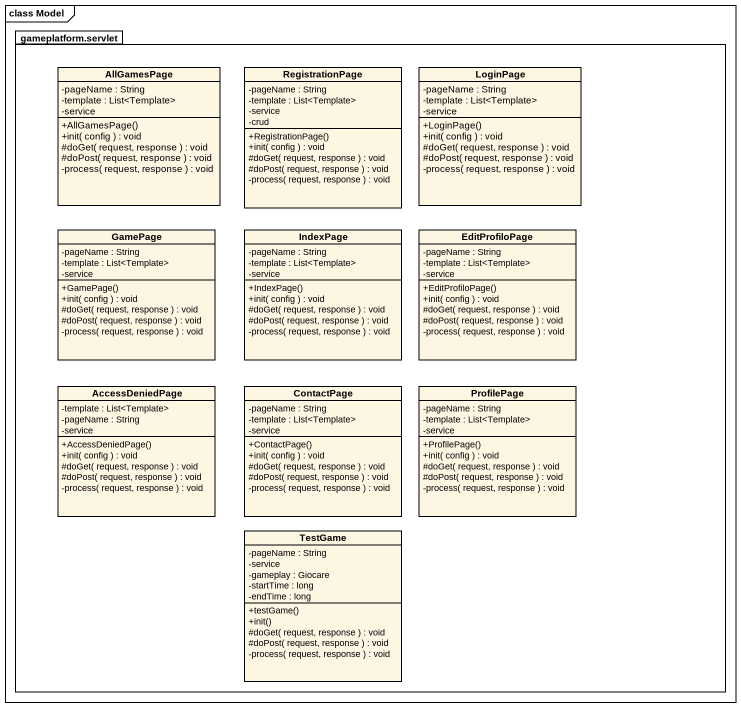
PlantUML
@startuml
mainframe class Model
hide circle
hide empty members
skinparam classAttributeIconSize 0
package "gameplatform.servlet" as gameplatform_servlet {
  class AllGamesPage {
    -pageName : String
    -template : List<Template>
    -service
    +AllGamesPage()
    +init( config ) : void
    #doGet( request, response ) : void
    #doPost( request, response ) : void
    -process( request, response ) : void
  }
  class RegistrationPage {
    -pageName : String
    -template : List<Template>
    -service
    -crud
    +RegistrationPage()
    +init( config ) : void
    #doGet( request, response ) : void
    #doPost( request, response ) : void
    -process( request, response ) : void
  }
  class LoginPage {
    -pageName : String
    -template : List<Template>
    -service
    +LoginPage()
    +init( config ) : void
    #doGet( request, response ) : void
    #doPost( request, response ) : void
    -process( request, response ) : void
  }
  class GamePage {
    -pageName : String
    -template : List<Template>
    -service
    +GamePage()
    +init( config ) : void
    #doGet( request, response ) : void
    #doPost( request, response ) : void
    -process( request, response ) : void
  }
  class IndexPage {
    -pageName : String
    -template : List<Template>
    -service
    +IndexPage()
    +init( config ) : void
    #doGet( request, response ) : void
    #doPost( request, response ) : void
    -process( request, response ) : void
  }
  class EditProfiloPage {
    -pageName : String
    -template : List<Template>
    -service
    +EditProfiloPage()
    +init( config ) : void
    #doGet( request, response ) : void
    #doPost( request, response ) : void
    -process( request, response ) : void
  }
  class AccessDeniedPage {
    -template : List<Template>
    -pageName : String
    -service
    +AccessDeniedPage()
    +init( config ) : void
    #doGet( request, response ) : void
    #doPost( request, response ) : void
    -process( request, response ) : void
  }
  class ContactPage {
    -pageName : String
    -template : List<Template>
    -service
    +ContactPage()
    +init( config ) : void
    #doGet( request, response ) : void
    #doPost( request, response ) : void
    -process( request, response ) : void
  }
  class ProfilePage {
    -pageName : String
    -template : List<Template>
    -service
    +ProfilePage()
    +init( config ) : void
    #doGet( request, response ) : void
    #doPost( request, response ) : void
    -process( request, response ) : void
  }
  class TestGame {
    -pageName : String
    -service
    -gameplay : Giocare
    -startTime : long
    -endTime : long
    +testGame()
    +init()
    #doGet( request, response ) : void
    #doPost( request, response ) : void
    -process( request, response ) : void
  }
}
@enduml
